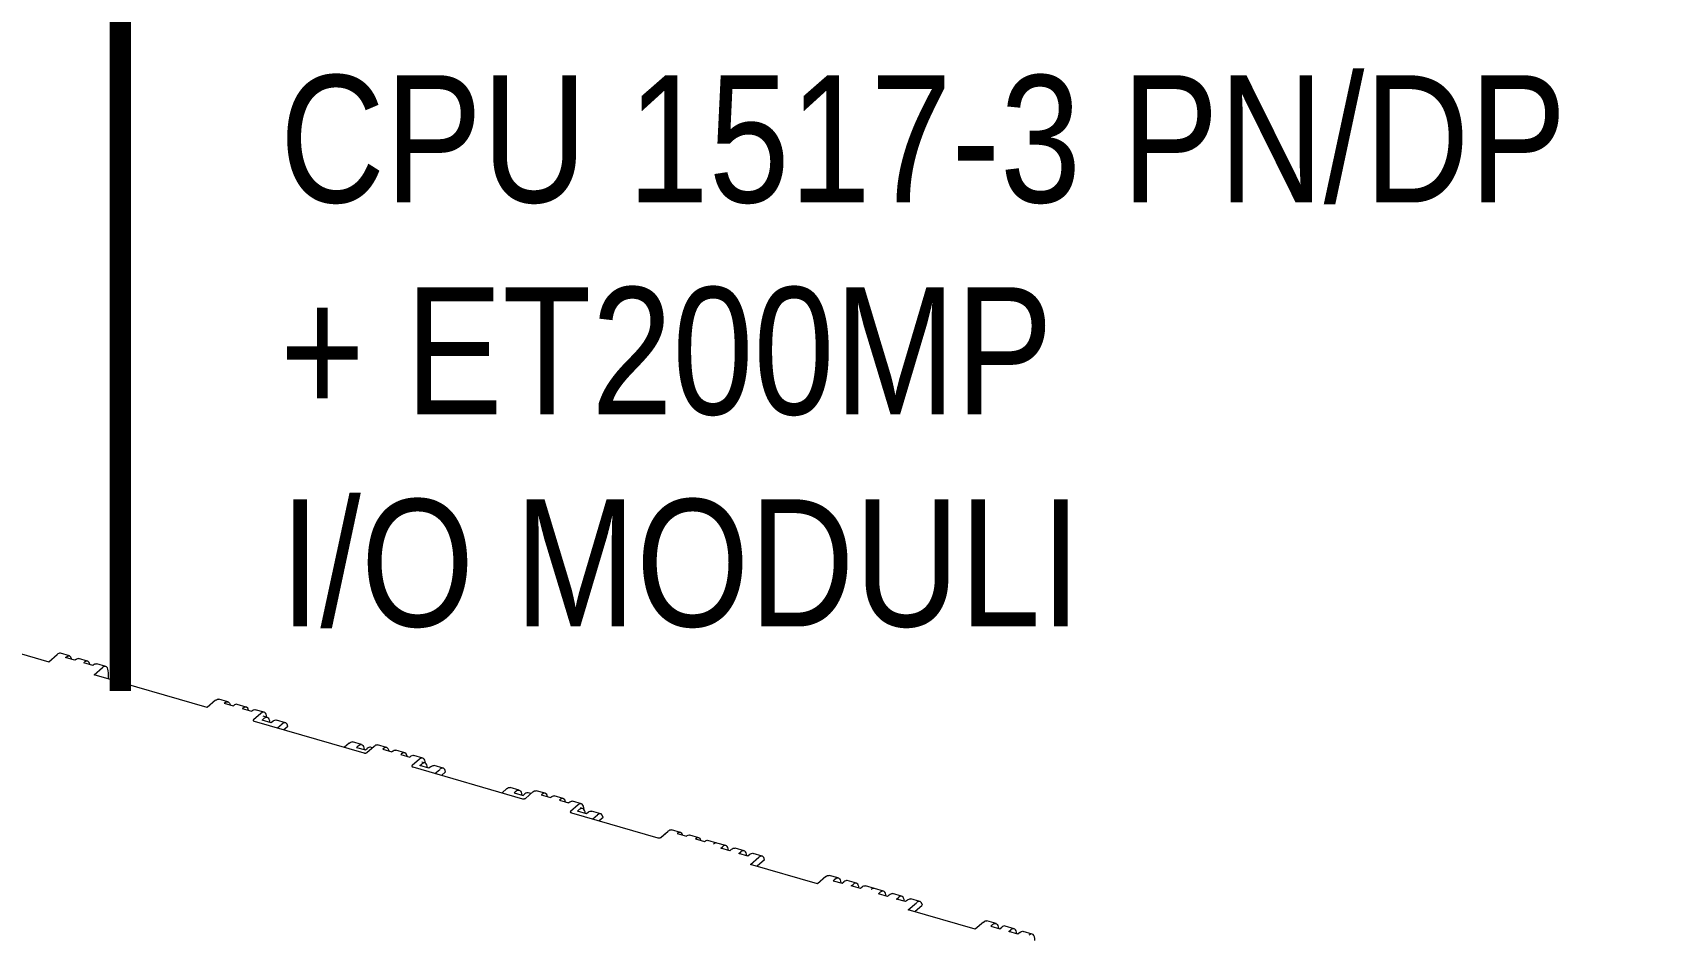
# Model space of a CAD drawing. Header units: inches. Extents: x 0 to 92454, y -34894 to 11.
# Drawn here: x 74647.3 to 74876.4, y -33711.1 to -33583.4 of the extents above; entities that cross this region are included whole.
import ezdxf

# ---------------------------------------------------------------- set-up
doc = ezdxf.new("R2010")
doc.units = ezdxf.units.IN
doc.header["$MEASUREMENT"] = 0
doc.linetypes.add('ACAD_ISO03W100', pattern=[30, 12, -18])
doc.layers.add('SI-TOPOLOGY-Ethernet', color=7, linetype='Continuous', lineweight=13, true_color=0x3cf000)
doc.styles.add('OPIS', font='ARIALN.TTF')

# ---------------------------------------------------------------- blocks, each defined once
blk = doc.blocks.new('A$C027ebf9d')
at = {"color": 0, "linetype": 'Continuous', "lineweight": 0}
for p, q in [((17.059, -11.113), (17.738, -11.308)), ((17.738, -11.308), (17.801, -11.254)), ((17.894, -11.265), (17.826, -11.245)), ((17.865, -11.277), (17.869, -11.274)), ((17.933, -11.297), (17.865, -11.277)), ((17.937, -11.293), (17.933, -11.297)), ((18.03, -11.304), (17.962, -11.285)), ((18.001, -11.316), (18.005, -11.313)), ((18.069, -11.336), (18.001, -11.316)), ((18.167, -11.344), (18.099, -11.324)), ((18.073, -11.333), (18.069, -11.336)), ((18.079, -11.407), (18.142, -11.352)), ((18.931, -11.653), (18.079, -11.407)), ((18.187, -11.438), (18.187, -11.392)), ((18.994, -11.598), (18.931, -11.653)), ((19.087, -11.61), (19.019, -11.59)), ((19.062, -11.618), (19.058, -11.621)), ((19.058, -11.621), (19.126, -11.641)), ((19.126, -11.641), (19.13, -11.638)), ((19.224, -11.649), (19.156, -11.629)), ((19.199, -11.657), (19.195, -11.661)), ((19.195, -11.661), (19.263, -11.681)), ((19.263, -11.681), (19.267, -11.677)), ((19.36, -11.688), (19.292, -11.669)), ((19.335, -11.697), (19.279, -11.745)), ((19.285, -11.756), (20.11, -11.994)), ((19.344, -11.748), (19.358, -11.736)), ((19.412, -11.768), (19.344, -11.748)), ((19.383, -11.727), (19.352, -11.719)), ((19.426, -11.756), (19.412, -11.768)), ((19.519, -11.767), (19.451, -11.747)), ((19.459, -11.806), (19.494, -11.775)), ((19.538, -11.795), (19.508, -11.82)), ((19.999, -11.921), (19.963, -11.952)), ((20.092, -11.932), (20.024, -11.912)), ((20.281, -11.954), (20.212, -11.934)), ((20.067, -11.941), (20.053, -11.953)), ((20.053, -11.953), (20.121, -11.972)), ((20.121, -11.972), (20.135, -11.96)), ((20.131, -11.992), (20.187, -11.943)), ((20.173, -11.955), (20.16, -11.952)), ((20.256, -11.963), (20.252, -11.966)), ((20.252, -11.966), (20.32, -11.986)), ((20.32, -11.986), (20.324, -11.982)), ((20.417, -11.993), (20.349, -11.974)), ((20.392, -12.002), (20.388, -12.005)), ((20.388, -12.005), (20.456, -12.025)), ((20.456, -12.025), (20.46, -12.022)), ((20.528, -12.041), (20.472, -12.09)), ((20.553, -12.033), (20.485, -12.013)), ((20.478, -12.1), (21.303, -12.339)), ((20.53, -12.09), (20.544, -12.078)), ((20.599, -12.11), (20.53, -12.09)), ((20.569, -12.07), (20.546, -12.063)), ((20.612, -12.098), (20.599, -12.11)), ((20.706, -12.109), (20.638, -12.09)), ((20.645, -12.149), (20.681, -12.118)), ((20.724, -12.137), (20.695, -12.163)), ((21.185, -12.263), (21.15, -12.294)), ((21.278, -12.275), (21.21, -12.255)), ((21.253, -12.283), (21.24, -12.295)), ((21.24, -12.295), (21.308, -12.315)), ((21.325, -12.336), (21.381, -12.287)), ((21.366, -12.3), (21.347, -12.294)), ((21.474, -12.298), (21.406, -12.279)), ((21.308, -12.315), (21.322, -12.303)), ((21.449, -12.307), (21.445, -12.31)), ((21.445, -12.31), (21.513, -12.33)), ((21.513, -12.33), (21.517, -12.327)), ((21.61, -12.338), (21.542, -12.318)), ((21.585, -12.346), (21.581, -12.35)), ((21.581, -12.35), (21.65, -12.37)), ((21.65, -12.37), (21.653, -12.366)), ((21.722, -12.386), (21.665, -12.434)), ((21.747, -12.377), (21.679, -12.358)), ((21.717, -12.433), (21.731, -12.421)), ((21.756, -12.412), (21.739, -12.408)), ((21.672, -12.445), (22.323, -12.633)), ((21.785, -12.453), (21.717, -12.433)), ((21.799, -12.441), (21.785, -12.453)), ((21.892, -12.452), (21.824, -12.432)), ((21.832, -12.491), (21.867, -12.46)), ((21.911, -12.48), (21.881, -12.505)), ((22.372, -12.606), (22.342, -12.632)), ((22.344, -12.63), (22.4, -12.582)), ((22.493, -12.593), (22.425, -12.573)), ((22.468, -12.601), (22.537, -12.621)), ((22.63, -12.632), (22.562, -12.612)), ((22.605, -12.641), (22.673, -12.66)), ((22.766, -12.672), (22.698, -12.652)), ((22.834, -12.691), (22.766, -12.672)), ((22.796, -12.712), (22.809, -12.7)), ((22.864, -12.731), (22.796, -12.712)), ((22.877, -12.719), (22.864, -12.731)), ((22.971, -12.731), (22.903, -12.711)), ((22.932, -12.751), (22.946, -12.739)), ((23, -12.771), (22.932, -12.751)), ((23.014, -12.759), (23, -12.771)), ((23.019, -12.833), (23.082, -12.779)), ((23.107, -12.77), (23.039, -12.75)), ((23.524, -12.979), (23.019, -12.833)), ((23.126, -12.798), (23.069, -12.847)), ((23.587, -12.924), (23.524, -12.979)), ((23.68, -12.935), (23.612, -12.916)), ((23.655, -12.944), (23.641, -12.956)), ((23.641, -12.956), (23.709, -12.975)), ((23.709, -12.975), (23.723, -12.964)), ((23.816, -12.975), (23.748, -12.955)), ((23.777, -12.995), (23.791, -12.983)), ((23.846, -13.015), (23.777, -12.995)), ((23.859, -13.003), (23.846, -13.015)), ((23.953, -13.014), (23.885, -12.994)), ((24.021, -13.034), (23.953, -13.014)), ((23.982, -13.054), (23.996, -13.042)), ((24.05, -13.074), (23.982, -13.054)), ((24.064, -13.062), (24.05, -13.074)), ((24.157, -13.073), (24.089, -13.053)), ((24.118, -13.094), (24.132, -13.082)), ((24.187, -13.113), (24.118, -13.094)), ((24.2, -13.101), (24.187, -13.113)), ((24.206, -13.176), (24.269, -13.121)), ((24.294, -13.112), (24.226, -13.093)), ((24.312, -13.141), (24.255, -13.19)), ((24.71, -13.321), (24.206, -13.176)), ((24.773, -13.267), (24.71, -13.321)), ((24.867, -13.278), (24.798, -13.258)), ((24.841, -13.286), (24.828, -13.298)), ((24.828, -13.298), (24.896, -13.318)), ((24.896, -13.318), (24.91, -13.306)), ((25.003, -13.317), (24.935, -13.297)), ((24.964, -13.338), (24.978, -13.326)), ((25.032, -13.357), (24.964, -13.338)), ((25.046, -13.345), (25.032, -13.357)), ((25.139, -13.357), (25.071, -13.337))]:
    blk.add_line(p, q, dxfattribs=at)
for centre, start_param in [((17.801, -11.332), 0), ((17.869, -11.352), -0.67001), ((18.005, -11.391), -0.67001), ((18.142, -11.431), -0.982794), ((19.13, -11.716), 0), ((19.199, -11.736), -0.67001), ((19.335, -11.775), -0.856904), ((19.358, -11.814), -0.845672), ((19.494, -11.854), -0.710168), ((20.135, -12.039), 0), ((20.256, -12.041), -0.67001), ((20.392, -12.08), -0.67001), ((20.528, -12.12), -0.86476), ((20.544, -12.157), -0.845672), ((20.681, -12.196), -0.710168), ((21.322, -12.381), 0), ((21.449, -12.385), -0.67001), ((21.585, -12.425), -0.67001), ((21.722, -12.464), -0.928842), ((21.731, -12.499), -0.845672), ((21.867, -12.539), -0.710168), ((22.468, -12.68), -0.588003), ((22.605, -12.719), -0.588003), ((22.741, -12.759), 0), ((22.741, -12.759), 0), ((22.809, -12.778), -0.845672), ((22.946, -12.818), -0.845672), ((23.082, -12.857), -0.710168), ((23.723, -13.042), 0), ((23.791, -13.062), -0.845672), ((23.928, -13.101), 0), ((23.928, -13.101), 0), ((23.996, -13.121), -0.845672), ((24.132, -13.16), -0.845672), ((24.269, -13.199), -0.710168), ((24.91, -13.384), 0), ((24.978, -13.404), -0.845672), ((25.114, -13.444), -0.982794)]:
    blk.add_ellipse(centre, major_axis=(0.0251, 0.087), ratio=0.433013, start_param=start_param, end_param=0.588003, dxfattribs=at)
at = {"color": 0, "linetype": 'Continuous', "lineweight": 0, "extrusion": (0, 0, -1)}
for centre, end_param in [((17.937, -11.372), 0), ((18.073, -11.411), 0), ((18.994, -11.677), 0), ((19.062, -11.697), 0.67001), ((19.267, -11.756), 0), ((19.426, -11.834), 0), ((19.999, -11.999), 0), ((20.067, -12.019), 0.845672), ((20.187, -12.021), 0), ((20.324, -12.061), 0), ((20.46, -12.1), 0), ((20.612, -12.177), 0), ((21.185, -12.342), 0), ((21.253, -12.362), 0.845672), ((21.381, -12.366), 0), ((21.517, -12.405), 0), ((21.653, -12.445), 0), ((21.799, -12.519), 0), ((22.372, -12.684), -0.500979), ((22.4, -12.66), 0), ((22.537, -12.699), 0), ((22.673, -12.739), 0), ((22.877, -12.798), 0), ((23.014, -12.837), 0), ((23.587, -13.003), 0), ((23.655, -13.022), 0.845672), ((23.859, -13.081), 0), ((24.064, -13.14), 0), ((24.2, -13.18), 0), ((24.773, -13.345), 0), ((24.841, -13.365), 0.845672), ((25.046, -13.424), 0)]:
    blk.add_ellipse(centre, major_axis=(0.0251, 0.087), ratio=0.433013, start_param=-0.588003, end_param=end_param, dxfattribs=at)
at = {"color": 0, "linetype": 'Continuous', "lineweight": 0}
for points, knots in [([(19.279, -11.745), (19.278, -11.746), (19.277, -11.748), (19.277, -11.75), (19.277, -11.751), (19.279, -11.753), (19.281, -11.754), (19.283, -11.755), (19.285, -11.756)], [0, 0, 0, 0, 0.249829, 0.374857, 0.499886, 0.624914, 0.749943, 1, 1, 1, 1]), ([(20.11, -11.994), (20.112, -11.995), (20.114, -11.995), (20.119, -11.995), (20.122, -11.995), (20.125, -11.995), (20.128, -11.993), (20.13, -11.992), (20.131, -11.992)], [0, 0, 0, 0, 0.249458, 0.374587, 0.499715, 0.624843, 0.749972, 1, 1, 1, 1]), ([(20.472, -12.09), (20.471, -12.091), (20.47, -12.092), (20.47, -12.094), (20.471, -12.096), (20.472, -12.097), (20.474, -12.099), (20.477, -12.1), (20.478, -12.1)], [0, 0, 0, 0, 0.249829, 0.374857, 0.499886, 0.624914, 0.749943, 1, 1, 1, 1]), ([(21.303, -12.339), (21.305, -12.339), (21.308, -12.34), (21.312, -12.34), (21.315, -12.34), (21.318, -12.339), (21.322, -12.338), (21.324, -12.337), (21.325, -12.336)], [0, 0, 0, 0, 0.249458, 0.374587, 0.499715, 0.624843, 0.749972, 1, 1, 1, 1]), ([(21.665, -12.434), (21.665, -12.435), (21.664, -12.437), (21.663, -12.439), (21.664, -12.44), (21.665, -12.442), (21.668, -12.443), (21.67, -12.444), (21.672, -12.445)], [0, 0, 0, 0, 0.249829, 0.374857, 0.499886, 0.624914, 0.749943, 1, 1, 1, 1]), ([(22.323, -12.633), (22.324, -12.633), (22.327, -12.634), (22.331, -12.634), (22.335, -12.634), (22.338, -12.633), (22.341, -12.632), (22.343, -12.631), (22.344, -12.63)], [0, 0, 0, 0, 0.249458, 0.374587, 0.499715, 0.624843, 0.749972, 1, 1, 1, 1])]:
    blk.add_open_spline(points, degree=3, knots=knots, dxfattribs=at)

msp = doc.modelspace()

# ---------------------------------------------------------------- linework, layer by layer
at = {"layer": 'SI-TOPOLOGY-Ethernet', "linetype": 'ACAD_ISO03W100', "ltscale": 0.01, "const_width": 3, "flags": 128}
msp.add_lwpolyline([(74659.76, -33676.63), (74659.76, -33236.71), (75368.88, -33236.71), (75368.88, -31977.49), (76518.21, -31977.49), (76518.21, -32241.99)], dxfattribs=at)

# ---------------------------------------------------------------- block references
at = {"xscale": 18.8131500959034, "yscale": 18.8131500959034, "zscale": 18.8131500959034}
msp.add_blockref('A$C027ebf9d', (74315.91, -33459.72), dxfattribs=at)

# ---------------------------------------------------------------- texts
at = {"color": 0, "insert": (74867.44, -33589.46), "char_height": 18, "width": 185.097, "attachment_point": 3, "style": 'OPIS'}
msp.add_mtext('\\pxql;{\\C256;CPU 1517-3\\fArial Narrow|b0|i0|c238|p34; PN/DP\\P+ ET200MP ^JI/O MODULI}', dxfattribs=at)

doc.saveas('drawing.dxf')
